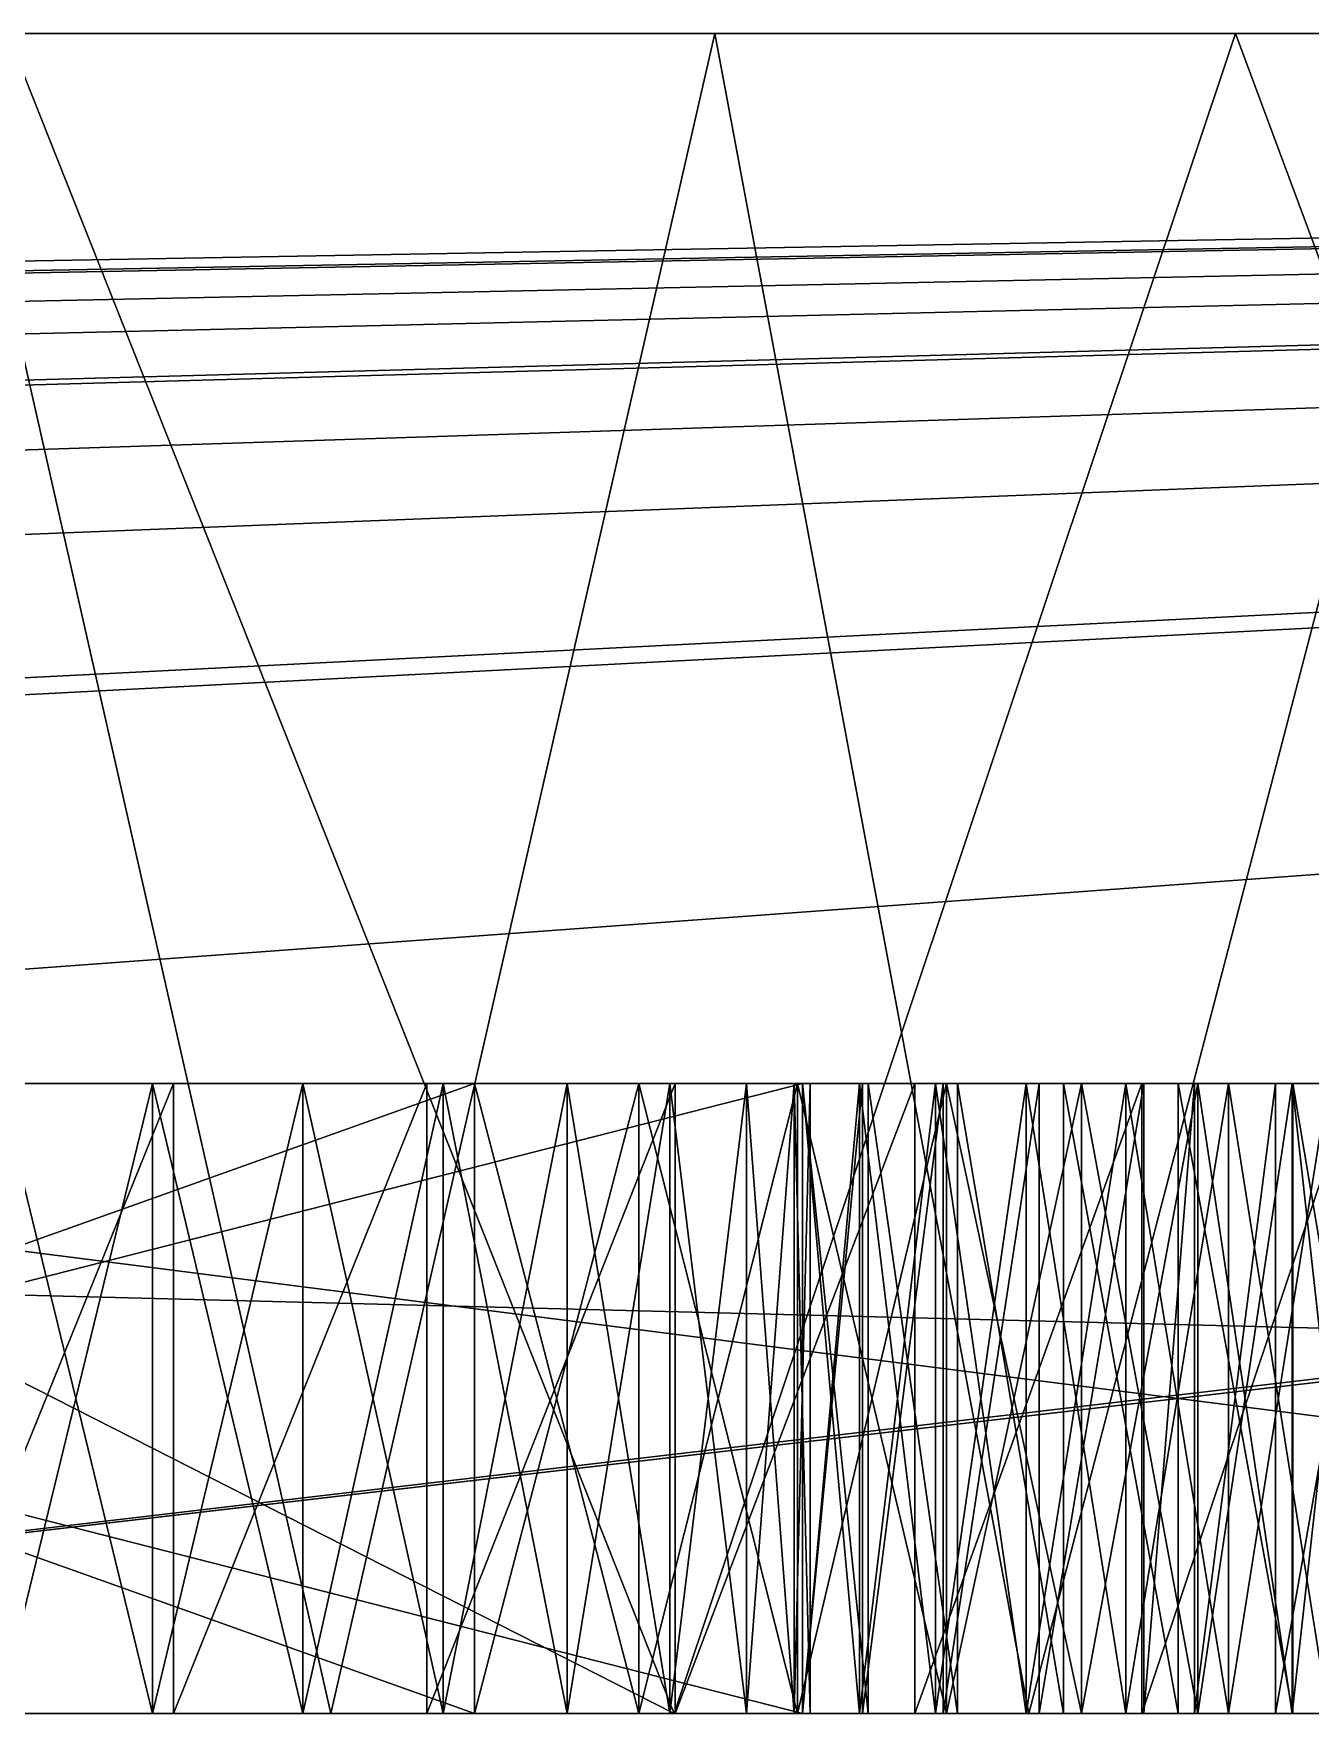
# Model space of a CAD drawing. Header units: millimetres. Extents: x -79 to 79, y 0 to 4.
# Drawn here: x 39.7 to 42.742, y 0 to 4 of the extents above; entities that cross this region are included whole.
import ezdxf

# ---------------------------------------------------------------- set-up
doc = ezdxf.new("R2010")
doc.units = ezdxf.units.MM
doc.header["$LTSCALE"] = 57.942387
for name, color, linetype in [('1', 7, 'CONTINUOUS'), ('104', 7, 'CONTINUOUS'), ('105', 7, 'CONTINUOUS'), ('108', 7, 'CONTINUOUS'), ('133', 7, 'CONTINUOUS'), ('134', 7, 'CONTINUOUS'), ('14', 7, 'CONTINUOUS'), ('141', 7, 'CONTINUOUS'), ('146', 7, 'CONTINUOUS'), ('151', 7, 'CONTINUOUS'), ('2', 7, 'CONTINUOUS'), ('200', 7, 'CONTINUOUS'), ('201', 7, 'CONTINUOUS'), ('215', 7, 'CONTINUOUS'), ('216', 7, 'CONTINUOUS'), ('217', 7, 'CONTINUOUS'), ('218', 7, 'CONTINUOUS'), ('5', 7, 'CONTINUOUS'), ('93', 7, 'CONTINUOUS'), ('94', 7, 'CONTINUOUS'), ('95', 7, 'CONTINUOUS'), ('96', 7, 'CONTINUOUS'), ('97', 7, 'CONTINUOUS'), ('98', 7, 'CONTINUOUS')]:
    doc.layers.add(name, color=color, linetype=linetype)

msp = doc.modelspace()

# ---------------------------------------------------------------- linework, layer by layer
at = {"layer": '1', "color": 7, "linetype": 'CONTINUOUS'}
for points in [[(35.9773, 0, 38.5), (48.8756, 0, 38.5), (-79, 0, 42.5), (35.9773, 0, 38.5)], [(48.8756, 0, 38.5), (62.7452, 0, 38.1743), (-79, 0, 42.5), (48.8756, 0, 38.5)], [(63.005, 0, 38.5), (64.2742, 0, 38.5), (-79, 0, 42.5), (63.005, 0, 38.5)], [(-79, 0, 42.5), (64.2742, 0, 38.5), (79, 0, 42.5), (-79, 0, 42.5)], [(62.8585, 0, 38.3515), (63.005, 0, 38.5), (-79, 0, 42.5), (62.8585, 0, 38.3515)], [(62.7452, 0, 38.1743), (62.8585, 0, 38.3515), (-79, 0, 42.5), (62.7452, 0, 38.1743)], [(41.532, 0, 25.4653), (35.65, 0, 37.2292), (41.532, 0, 16.9611), (41.532, 0, 25.4653)], [(35.65, 0, 37.2292), (36.75, 0, 20), (41.532, 0, 16.9611), (35.65, 0, 37.2292)], [(36.75, 0, -20), (41.532, 0, -25.4653), (35.65, 0, -5.1972), (36.75, 0, -20)], [(41.532, 0, -25.4653), (35.8752, 0, -21.5153), (35.65, 0, -37.2292), (41.532, 0, -25.4653)], [(41.532, 0, 16.9611), (35.8752, 0, 18.4847), (35.65, 0, 5.1972), (41.532, 0, 16.9611)], [(35.65, 0, -5.1972), (41.532, 0, -25.4653), (41.532, 0, -16.9611), (35.65, 0, -5.1972)], [(36.1709, 0, -21.3004), (35.8752, 0, -21.5153), (41.532, 0, -25.4653), (36.1709, 0, -21.3004)], [(36.1709, 0, 18.6996), (35.8752, 0, 18.4847), (41.532, 0, 16.9611), (36.1709, 0, 18.6996)], [(36.4156, 0, -21.0287), (36.1709, 0, -21.3004), (41.532, 0, -25.4653), (36.4156, 0, -21.0287)], [(36.4156, 0, 18.9713), (36.1709, 0, 18.6996), (41.532, 0, 16.9611), (36.4156, 0, 18.9713)], [(36.5985, 0, -20.7121), (36.4156, 0, -21.0287), (41.532, 0, -25.4653), (36.5985, 0, -20.7121)], [(36.5985, 0, 19.2879), (36.4156, 0, 18.9713), (41.532, 0, 16.9611), (36.5985, 0, 19.2879)], [(44.5641, 0, -46.7673), (44.7134, 0, -46.1764), (36.5444, 0, -38.6764), (44.5641, 0, -46.7673)], [(44.7134, 0, -46.1764), (48.3084, 0, -46.1764), (36.5444, 0, -38.6764), (44.7134, 0, -46.1764)], [(44.3456, 0, -47.3325), (44.5641, 0, -46.7673), (36.5444, 0, -38.6764), (44.3456, 0, -47.3325)], [(41.2156, 0, -44.2213), (44.3456, 0, -47.3325), (36.5444, 0, -38.6764), (41.2156, 0, -44.2213)], [(36.5444, 0, -38.6764), (48.3084, 0, -46.1764), (48.3084, 0, -38.6764), (36.5444, 0, -38.6764)], [(40.9709, 0, -43.9496), (41.2156, 0, -44.2213), (36.5444, 0, -38.6764), (40.9709, 0, -43.9496)], [(40.6752, 0, -43.7347), (40.9709, 0, -43.9496), (36.5444, 0, -38.6764), (40.6752, 0, -43.7347)], [(40.3411, 0, -43.5858), (40.6752, 0, -43.7347), (36.5444, 0, -38.6764), (40.3411, 0, -43.5858)], [(39.9831, 0, -43.5096), (40.3411, 0, -43.5858), (36.5444, 0, -38.6764), (39.9831, 0, -43.5096)], [(39.6169, 0, -43.5096), (39.9831, 0, -43.5096), (36.5444, 0, -38.6764), (39.6169, 0, -43.5096)], [(36.5444, 0, -3.75), (40.75, 0, -3.75), (36.5444, 0, 3.75), (36.5444, 0, -3.75)], [(40.75, 0, -3.75), (40.75, 0, 3.75), (36.5444, 0, 3.75), (40.75, 0, -3.75)], [(36.7116, 0, -20.3644), (36.5985, 0, -20.7121), (41.532, 0, -25.4653), (36.7116, 0, -20.3644)], [(36.7116, 0, 19.6356), (36.5985, 0, 19.2879), (41.532, 0, 16.9611), (36.7116, 0, 19.6356)], [(36.75, 0, -20), (36.7116, 0, -20.3644), (41.532, 0, -25.4653), (36.75, 0, -20)], [(36.75, 0, 20), (36.7116, 0, 19.6356), (41.532, 0, 16.9611), (36.75, 0, 20)], [(41.2258, 0, -52.7623), (38.2741, 0, -52.8719), (40.408, 0, -56.7965), (41.2258, 0, -52.7623)], [(40.408, 0, -56.7965), (38.2741, 0, -52.8719), (38.6646, 0, -56.8602), (40.408, 0, -56.7965)], [(39.4248, 0, -50.2359), (40.0328, 0, -50.2445), (39.6169, 0, -46.9904), (39.4248, 0, -50.2359)], [(39.6169, 0, -46.9904), (40.0328, 0, -50.2445), (39.9831, 0, -46.9904), (39.6169, 0, -46.9904)], [(39.9831, 0, -46.9904), (40.0328, 0, -50.2445), (40.3411, 0, -46.9142), (39.9831, 0, -46.9904)], [(40.0328, 0, -50.2445), (40.6363, 0, -50.1795), (40.3411, 0, -46.9142), (40.0328, 0, -50.2445)], [(40.3411, 0, -46.9142), (40.6363, 0, -50.1795), (40.6752, 0, -46.7653), (40.3411, 0, -46.9142)], [(42.0706, 0, -56.732), (41.2258, 0, -52.7623), (40.408, 0, -56.7965), (42.0706, 0, -56.732)], [(40.6363, 0, -50.1795), (41.2285, 0, -50.0416), (40.6752, 0, -46.7653), (40.6363, 0, -50.1795)], [(40.6752, 0, -46.7653), (41.2285, 0, -50.0416), (40.9709, 0, -46.5504), (40.6752, 0, -46.7653)], [(40.75, 0, -3.75), (41.1416, 0, -3.7844), (40.75, 0, 3.75), (40.75, 0, -3.75)], [(40.75, 0, 3.75), (41.1416, 0, -3.7844), (41.1416, 0, 3.7844), (40.75, 0, 3.75)], [(40.9709, 0, -46.5504), (41.2285, 0, -50.0416), (41.2156, 0, -46.2787), (40.9709, 0, -46.5504)], [(41.1416, 0, -3.7844), (41.5196, 0, -3.8859), (41.1416, 0, 3.7844), (41.1416, 0, -3.7844)], [(41.1416, 0, 3.7844), (41.5196, 0, -3.8859), (41.5196, 0, 3.8859), (41.1416, 0, 3.7844)], [(44.0591, 0, -47.8691), (44.3456, 0, -47.3325), (41.2156, 0, -44.2213), (44.0591, 0, -47.8691)], [(43.7095, 0, -48.3668), (44.0591, 0, -47.8691), (41.2156, 0, -44.2213), (43.7095, 0, -48.3668)], [(41.3985, 0, -44.5379), (43.7095, 0, -48.3668), (41.2156, 0, -44.2213), (41.3985, 0, -44.5379)], [(41.2156, 0, -46.2787), (41.2285, 0, -50.0416), (41.3985, 0, -45.9621), (41.2156, 0, -46.2787)], [(44.0516, 0, -52.6469), (41.2258, 0, -52.7623), (43.6635, 0, -56.667), (44.0516, 0, -52.6469)], [(43.6635, 0, -56.667), (41.2258, 0, -52.7623), (42.0706, 0, -56.732), (43.6635, 0, -56.667)], [(41.2285, 0, -50.0416), (41.7995, 0, -49.8327), (41.3985, 0, -45.9621), (41.2285, 0, -50.0416)], [(43.303, 0, -48.8176), (43.7095, 0, -48.3668), (41.3985, 0, -44.5379), (43.303, 0, -48.8176)], [(41.5116, 0, -44.8856), (43.303, 0, -48.8176), (41.3985, 0, -44.5379), (41.5116, 0, -44.8856)], [(41.3985, 0, -45.9621), (41.7995, 0, -49.8327), (41.5116, 0, -45.6144), (41.3985, 0, -45.9621)], [(42.8441, 0, -49.2165), (43.303, 0, -48.8176), (41.5116, 0, -44.8856), (42.8441, 0, -49.2165)], [(42.34, 0, -49.5567), (42.8441, 0, -49.2165), (41.5116, 0, -44.8856), (42.34, 0, -49.5567)], [(41.55, 0, -45.25), (42.34, 0, -49.5567), (41.5116, 0, -44.8856), (41.55, 0, -45.25)], [(41.7995, 0, -49.8327), (41.55, 0, -45.25), (41.5116, 0, -45.6144), (41.7995, 0, -49.8327)], [(41.5196, 0, -3.8859), (41.8747, 0, -4.0514), (41.5196, 0, 3.8859), (41.5196, 0, -3.8859)], [(41.5196, 0, 3.8859), (41.8747, 0, -4.0514), (41.8747, 0, 4.0514), (41.5196, 0, 3.8859)], [(41.6882, 0, 25.2379), (41.532, 0, 25.4653), (41.6677, 0, 17.1654), (41.6882, 0, 25.2379)], [(41.6677, 0, 17.1654), (41.532, 0, 25.4653), (41.532, 0, 16.9611), (41.6677, 0, 17.1654)], [(41.532, 0, -25.4653), (41.6748, 0, -25.2529), (41.532, 0, -16.9611), (41.532, 0, -25.4653)], [(41.532, 0, -16.9611), (41.6748, 0, -25.2529), (41.6677, 0, -17.1654), (41.532, 0, -16.9611)], [(41.7995, 0, -49.8327), (42.34, 0, -49.5567), (41.55, 0, -45.25), (41.7995, 0, -49.8327)], [(41.8488, 0, 17.3302), (41.6882, 0, 25.2379), (41.6677, 0, 17.1654), (41.8488, 0, 17.3302)], [(41.6677, 0, -17.1654), (41.6748, 0, -25.2529), (41.8488, 0, -17.3302), (41.6677, 0, -17.1654)], [(41.6748, 0, -25.2529), (41.8666, 0, -25.0838), (41.8488, 0, -17.3302), (41.6748, 0, -25.2529)], [(41.9007, 0, 25.0618), (41.6882, 0, 25.2379), (41.8488, 0, 17.3302), (41.9007, 0, 25.0618)], [(42.0644, 0, 17.4461), (41.9007, 0, 25.0618), (41.8488, 0, 17.3302), (42.0644, 0, 17.4461)], [(41.8488, 0, -17.3302), (41.8666, 0, -25.0838), (42.0644, 0, -17.4461), (41.8488, 0, -17.3302)], [(41.8666, 0, -25.0838), (42.0951, 0, -24.969), (42.0644, 0, -17.4461), (41.8666, 0, -25.0838)], [(41.8747, 0, -4.0514), (42.196, 0, -4.2762), (41.8747, 0, 4.0514), (41.8747, 0, -4.0514)], [(41.8747, 0, 4.0514), (42.196, 0, -4.2762), (42.196, 0, 4.2762), (41.8747, 0, 4.0514)], [(42.1531, 0, 24.9505), (41.9007, 0, 25.0618), (42.0644, 0, 17.4461), (42.1531, 0, 24.9505)], [(42.3016, 0, 17.5061), (42.1531, 0, 24.9505), (42.0644, 0, 17.4461), (42.3016, 0, 17.5061)], [(42.0644, 0, -17.4461), (42.0951, 0, -24.969), (42.3016, 0, -17.5061), (42.0644, 0, -17.4461)], [(42.0951, 0, -24.969), (42.3451, 0, -24.9158), (42.3016, 0, -17.5061), (42.0951, 0, -24.969)], [(42.4264, 0, 24.9125), (42.1531, 0, 24.9505), (42.3016, 0, 17.5061), (42.4264, 0, 24.9125)], [(42.196, 0, -4.2762), (42.4738, 0, -4.554), (42.196, 0, 4.2762), (42.196, 0, -4.2762)], [(42.196, 0, 4.2762), (42.4738, 0, -4.554), (42.4738, 0, 4.554), (42.196, 0, 4.2762)], [(42.5463, 0, 17.5067), (42.4264, 0, 24.9125), (42.3016, 0, 17.5061), (42.5463, 0, 17.5067)], [(42.3451, 0, -24.9158), (42.4654, 0, -25.5629), (42.3016, 0, -17.5061), (42.3451, 0, -24.9158)], [(42.3016, 0, -17.5061), (42.4654, 0, -25.5629), (42.5463, 0, -17.5067), (42.3016, 0, -17.5061)], [(42.6997, 0, 24.9505), (42.4264, 0, 24.9125), (42.5463, 0, 17.5067), (42.6997, 0, 24.9505)], [(42.4654, 0, -25.5629), (42.6582, 0, -26.1883), (42.5463, 0, -17.5067), (42.4654, 0, -25.5629)], [(42.4738, 0, -4.554), (42.6986, 0, -4.8753), (42.4738, 0, 4.554), (42.4738, 0, -4.554)], [(42.4738, 0, 4.554), (42.6986, 0, -4.8753), (42.6986, 0, 4.8753), (42.4738, 0, 4.554)], [(42.7838, 0, 17.4479), (42.6997, 0, 24.9505), (42.5463, 0, 17.5067), (42.7838, 0, 17.4479)], [(42.5463, 0, -17.5067), (42.6582, 0, -26.1883), (42.7838, 0, -17.4479), (42.5463, 0, -17.5067)], [(42.6582, 0, -26.1883), (42.9232, 0, -26.7914), (42.7838, 0, -17.4479), (42.6582, 0, -26.1883)], [(42.6986, 0, -4.8753), (42.8641, 0, -5.2304), (42.6986, 0, 4.8753), (42.6986, 0, -4.8753)], [(42.6986, 0, 4.8753), (42.8641, 0, -5.2304), (42.8641, 0, 5.2304), (42.6986, 0, 4.8753)], [(42.9521, 0, 25.0618), (42.6997, 0, 24.9505), (42.7838, 0, 17.4479), (42.9521, 0, 25.0618)]]:
    msp.add_3dface(points, dxfattribs=at)
at = {"layer": '104', "color": 7, "linetype": 'CONTINUOUS'}
for points in [[(41.532, 0, -25.4653), (35.65, 0, -37.2292), (41.532, 1.5, -25.4653), (41.532, 0, -25.4653)], [(41.532, 1.5, -25.4653), (35.65, 0, -37.2292), (35.65, 1.5, -37.2292), (41.532, 1.5, -25.4653)]]:
    msp.add_3dface(points, dxfattribs=at)
at = {"layer": '105', "color": 7, "linetype": 'CONTINUOUS'}
for points in [[(41.6748, 0, -25.2529), (41.532, 0, -25.4653), (41.6748, 1.5, -25.2529), (41.6748, 0, -25.2529)], [(41.532, 0, -25.4653), (41.532, 1.5, -25.4653), (41.6748, 1.5, -25.2529), (41.532, 0, -25.4653)], [(41.8666, 0, -25.0838), (41.6748, 0, -25.2529), (41.8666, 1.5, -25.0838), (41.8666, 0, -25.0838)], [(41.6748, 0, -25.2529), (41.6748, 1.5, -25.2529), (41.8666, 1.5, -25.0838), (41.6748, 0, -25.2529)], [(42.0951, 0, -24.969), (41.8666, 0, -25.0838), (42.0951, 1.5, -24.969), (42.0951, 0, -24.969)], [(41.8666, 0, -25.0838), (41.8666, 1.5, -25.0838), (42.0951, 1.5, -24.969), (41.8666, 0, -25.0838)], [(42.3451, 0, -24.9158), (42.0951, 0, -24.969), (42.3451, 1.5, -24.9158), (42.3451, 0, -24.9158)], [(42.0951, 0, -24.969), (42.0951, 1.5, -24.969), (42.3451, 1.5, -24.9158), (42.0951, 0, -24.969)]]:
    msp.add_3dface(points, dxfattribs=at)
at = {"layer": '108', "color": 7, "linetype": 'CONTINUOUS'}
for points in [[(36.5444, 0, -38.6764), (48.3084, 0, -38.6764), (36.5444, 1.5, -38.6764), (36.5444, 0, -38.6764)], [(48.3084, 0, -38.6764), (48.3084, 1.5, -38.6764), (36.5444, 1.5, -38.6764), (48.3084, 0, -38.6764)]]:
    msp.add_3dface(points, dxfattribs=at)
at = {"layer": '133', "color": 7, "linetype": 'CONTINUOUS'}
for points in [[(41.532, 0, 25.4653), (41.6882, 0, 25.2379), (41.532, 1.5, 25.4653), (41.532, 0, 25.4653)], [(41.6882, 0, 25.2379), (41.6882, 1.5, 25.2379), (41.532, 1.5, 25.4653), (41.6882, 0, 25.2379)], [(41.6882, 0, 25.2379), (41.9007, 0, 25.0618), (41.6882, 1.5, 25.2379), (41.6882, 0, 25.2379)], [(41.9007, 0, 25.0618), (41.9007, 1.5, 25.0618), (41.6882, 1.5, 25.2379), (41.9007, 0, 25.0618)], [(41.9007, 0, 25.0618), (42.1531, 0, 24.9505), (41.9007, 1.5, 25.0618), (41.9007, 0, 25.0618)], [(42.1531, 0, 24.9505), (42.1531, 1.5, 24.9505), (41.9007, 1.5, 25.0618), (42.1531, 0, 24.9505)], [(42.1531, 0, 24.9505), (42.4264, 0, 24.9125), (42.1531, 1.5, 24.9505), (42.1531, 0, 24.9505)], [(42.4264, 0, 24.9125), (42.4264, 1.5, 24.9125), (42.1531, 1.5, 24.9505), (42.4264, 0, 24.9125)], [(42.4264, 0, 24.9125), (42.6997, 0, 24.9505), (42.4264, 1.5, 24.9125), (42.4264, 0, 24.9125)], [(42.6997, 0, 24.9505), (42.6997, 1.5, 24.9505), (42.4264, 1.5, 24.9125), (42.6997, 0, 24.9505)], [(42.6997, 0, 24.9505), (42.9521, 0, 25.0618), (42.6997, 1.5, 24.9505), (42.6997, 0, 24.9505)], [(42.9521, 0, 25.0618), (42.9521, 1.5, 25.0618), (42.6997, 1.5, 24.9505), (42.9521, 0, 25.0618)]]:
    msp.add_3dface(points, dxfattribs=at)
at = {"layer": '134', "color": 7, "linetype": 'CONTINUOUS'}
for points in [[(35.65, 0, 37.2292), (41.532, 0, 25.4653), (35.65, 1.5, 37.2292), (35.65, 0, 37.2292)], [(41.532, 0, 25.4653), (41.532, 1.5, 25.4653), (35.65, 1.5, 37.2292), (41.532, 0, 25.4653)]]:
    msp.add_3dface(points, dxfattribs=at)
at = {"layer": '14', "color": 7, "linetype": 'CONTINUOUS'}
for points in [[(40.408, 0, -56.7965), (38.6646, 0, -56.8602), (39.5, 4, -56.8301), (40.408, 0, -56.7965)], [(41.3226, 4, -56.7614), (40.408, 0, -56.7965), (39.5, 4, -56.8301), (41.3226, 4, -56.7614)], [(42.0706, 0, -56.732), (40.408, 0, -56.7965), (41.3226, 4, -56.7614), (42.0706, 0, -56.732)], [(43.1154, 4, -56.6897), (42.0706, 0, -56.732), (41.3226, 4, -56.7614), (43.1154, 4, -56.6897)], [(43.6635, 0, -56.667), (42.0706, 0, -56.732), (43.1154, 4, -56.6897), (43.6635, 0, -56.667)]]:
    msp.add_3dface(points, dxfattribs=at)
at = {"layer": '141', "color": 7, "linetype": 'CONTINUOUS'}
for points in [[(-79, 4, 42.5), (79, 4, 42.5), (-70, 4, 38.5), (-79, 4, 42.5)], [(-70, 4, 38.5), (79, 4, 42.5), (70, 4, 38.5), (-70, 4, 38.5)], [(41.3226, 4, -56.7614), (39.5, 4, -56.8301), (39.6373, 4, -52.8226), (41.3226, 4, -56.7614)], [(42.5629, 4, -52.7092), (41.3226, 4, -56.7614), (39.6373, 4, -52.8226), (42.5629, 4, -52.7092)], [(43.1154, 4, -56.6897), (41.3226, 4, -56.7614), (42.5629, 4, -52.7092), (43.1154, 4, -56.6897)], [(45.3573, 4, -52.5897), (43.1154, 4, -56.6897), (42.5629, 4, -52.7092), (45.3573, 4, -52.5897)]]:
    msp.add_3dface(points, dxfattribs=at)
at = {"layer": '146', "color": 7, "linetype": 'CONTINUOUS'}
for points in [[(-64.2742, 1.5, 38.5), (-70, 1.5, 38.5), (70, 4, 38.5), (-64.2742, 1.5, 38.5)], [(-70, 1.5, 38.5), (-70, 4, 38.5), (70, 4, 38.5), (-70, 1.5, 38.5)], [(-63.005, 1.5, 38.5), (-64.2742, 1.5, 38.5), (70, 4, 38.5), (-63.005, 1.5, 38.5)], [(-48.8756, 1.5, 38.5), (-63.005, 1.5, 38.5), (70, 4, 38.5), (-48.8756, 1.5, 38.5)], [(-35.9773, 1.5, 38.5), (-48.8756, 1.5, 38.5), (70, 4, 38.5), (-35.9773, 1.5, 38.5)], [(-21.8478, 1.5, 38.5), (-35.9773, 1.5, 38.5), (70, 4, 38.5), (-21.8478, 1.5, 38.5)], [(-20.5786, 1.5, 38.5), (-21.8478, 1.5, 38.5), (70, 4, 38.5), (-20.5786, 1.5, 38.5)], [(-6.4491, 1.5, 38.5), (-20.5786, 1.5, 38.5), (70, 4, 38.5), (-6.4491, 1.5, 38.5)], [(6.4491, 1.5, 38.5), (-6.4491, 1.5, 38.5), (70, 4, 38.5), (6.4491, 1.5, 38.5)], [(20.5786, 1.5, 38.5), (6.4491, 1.5, 38.5), (70, 4, 38.5), (20.5786, 1.5, 38.5)], [(21.8478, 1.5, 38.5), (20.5786, 1.5, 38.5), (70, 4, 38.5), (21.8478, 1.5, 38.5)], [(35.9773, 1.5, 38.5), (21.8478, 1.5, 38.5), (70, 4, 38.5), (35.9773, 1.5, 38.5)], [(48.8756, 1.5, 38.5), (35.9773, 0, 38.5), (70, 4, 38.5), (48.8756, 1.5, 38.5)], [(35.9773, 0, 38.5), (35.9773, 1.5, 38.5), (70, 4, 38.5), (35.9773, 0, 38.5)], [(48.8756, 0, 38.5), (35.9773, 0, 38.5), (48.8756, 1.5, 38.5), (48.8756, 0, 38.5)]]:
    msp.add_3dface(points, dxfattribs=at)
at = {"layer": '151', "color": 7, "linetype": 'CONTINUOUS'}
for points in [[(38.2741, 1.5, -52.8719), (41.2258, 0, -52.7623), (39.6373, 4, -52.8226), (38.2741, 1.5, -52.8719)], [(41.2258, 0, -52.7623), (42.5629, 4, -52.7092), (39.6373, 4, -52.8226), (41.2258, 0, -52.7623)], [(41.2258, 0, -52.7623), (44.0516, 0, -52.6469), (42.5629, 4, -52.7092), (41.2258, 0, -52.7623)], [(44.0516, 0, -52.6469), (45.3573, 4, -52.5897), (42.5629, 4, -52.7092), (44.0516, 0, -52.6469)], [(38.2741, 0, -52.8719), (41.2258, 0, -52.7623), (38.2741, 1.5, -52.8719), (38.2741, 0, -52.8719)]]:
    msp.add_3dface(points, dxfattribs=at)
at = {"layer": '2', "color": 7, "linetype": 'CONTINUOUS'}
for points in [[(35.65, 1.5, -37.2292), (36.75, 1.5, -20), (41.532, 1.5, -16.9611), (35.65, 1.5, -37.2292)], [(41.532, 1.5, -16.9611), (35.8752, 1.5, -18.4847), (35.65, 1.5, -5.1972), (41.532, 1.5, -16.9611)], [(35.65, 1.5, 5.1972), (36.75, 1.5, 20), (41.532, 1.5, 25.4653), (35.65, 1.5, 5.1972)], [(41.532, 1.5, 25.4653), (35.8752, 1.5, 21.5153), (35.65, 1.5, 37.2292), (41.532, 1.5, 25.4653)], [(41.532, 1.5, -25.4653), (35.65, 1.5, -37.2292), (41.532, 1.5, -16.9611), (41.532, 1.5, -25.4653)], [(41.532, 1.5, 16.9611), (35.65, 1.5, 5.1972), (41.532, 1.5, 25.4653), (41.532, 1.5, 16.9611)], [(36.1709, 1.5, -18.6996), (35.8752, 1.5, -18.4847), (41.532, 1.5, -16.9611), (36.1709, 1.5, -18.6996)], [(36.1709, 1.5, 21.3004), (35.8752, 1.5, 21.5153), (41.532, 1.5, 25.4653), (36.1709, 1.5, 21.3004)], [(36.4156, 1.5, -18.9713), (36.1709, 1.5, -18.6996), (41.532, 1.5, -16.9611), (36.4156, 1.5, -18.9713)], [(36.4156, 1.5, 21.0287), (36.1709, 1.5, 21.3004), (41.532, 1.5, 25.4653), (36.4156, 1.5, 21.0287)], [(36.5985, 1.5, -19.2879), (36.4156, 1.5, -18.9713), (41.532, 1.5, -16.9611), (36.5985, 1.5, -19.2879)], [(36.5985, 1.5, 20.7121), (36.4156, 1.5, 21.0287), (41.532, 1.5, 25.4653), (36.5985, 1.5, 20.7121)], [(48.3084, 1.5, -38.6764), (38.9248, 1.5, -43.7347), (36.5444, 1.5, -38.6764), (48.3084, 1.5, -38.6764)], [(40.75, 1.5, -3.75), (36.5444, 1.5, -3.75), (40.75, 1.5, 3.75), (40.75, 1.5, -3.75)], [(40.75, 1.5, 3.75), (36.5444, 1.5, -3.75), (36.5444, 1.5, 3.75), (40.75, 1.5, 3.75)], [(36.7116, 1.5, -19.6356), (36.5985, 1.5, -19.2879), (41.532, 1.5, -16.9611), (36.7116, 1.5, -19.6356)], [(36.7116, 1.5, 20.3644), (36.5985, 1.5, 20.7121), (41.532, 1.5, 25.4653), (36.7116, 1.5, 20.3644)], [(36.75, 1.5, -20), (36.7116, 1.5, -19.6356), (41.532, 1.5, -16.9611), (36.75, 1.5, -20)], [(36.75, 1.5, 20), (36.7116, 1.5, 20.3644), (41.532, 1.5, 25.4653), (36.75, 1.5, 20)], [(39.2589, 1.5, -43.5858), (38.9248, 1.5, -43.7347), (48.3084, 1.5, -38.6764), (39.2589, 1.5, -43.5858)], [(39.6169, 1.5, -43.5096), (39.2589, 1.5, -43.5858), (48.3084, 1.5, -38.6764), (39.6169, 1.5, -43.5096)], [(39.6169, 1.5, -46.9904), (39.9831, 1.5, -46.9904), (39.4248, 1.5, -50.2359), (39.6169, 1.5, -46.9904)], [(39.4248, 1.5, -50.2359), (39.9831, 1.5, -46.9904), (40.0328, 1.5, -50.2445), (39.4248, 1.5, -50.2359)], [(39.9831, 1.5, -43.5096), (39.6169, 1.5, -43.5096), (48.3084, 1.5, -38.6764), (39.9831, 1.5, -43.5096)], [(39.9831, 1.5, -46.9904), (40.3411, 1.5, -46.9142), (40.0328, 1.5, -50.2445), (39.9831, 1.5, -46.9904)], [(40.3411, 1.5, -43.5858), (39.9831, 1.5, -43.5096), (48.3084, 1.5, -38.6764), (40.3411, 1.5, -43.5858)], [(40.0328, 1.5, -50.2445), (40.3411, 1.5, -46.9142), (40.6363, 1.5, -50.1795), (40.0328, 1.5, -50.2445)], [(40.3411, 1.5, -46.9142), (40.6752, 1.5, -46.7653), (40.6363, 1.5, -50.1795), (40.3411, 1.5, -46.9142)], [(40.6752, 1.5, -43.7347), (40.3411, 1.5, -43.5858), (48.3084, 1.5, -38.6764), (40.6752, 1.5, -43.7347)], [(40.9709, 1.5, -46.5504), (41.2156, 1.5, -46.2787), (40.6363, 1.5, -50.1795), (40.9709, 1.5, -46.5504)], [(40.6363, 1.5, -50.1795), (41.2156, 1.5, -46.2787), (41.2285, 1.5, -50.0416), (40.6363, 1.5, -50.1795)], [(40.6752, 1.5, -46.7653), (40.9709, 1.5, -46.5504), (40.6363, 1.5, -50.1795), (40.6752, 1.5, -46.7653)], [(40.9709, 1.5, -43.9496), (40.6752, 1.5, -43.7347), (48.3084, 1.5, -38.6764), (40.9709, 1.5, -43.9496)], [(41.1416, 1.5, -3.7844), (40.75, 1.5, -3.75), (41.1416, 1.5, 3.7844), (41.1416, 1.5, -3.7844)], [(41.1416, 1.5, 3.7844), (40.75, 1.5, -3.75), (40.75, 1.5, 3.75), (41.1416, 1.5, 3.7844)], [(41.2156, 1.5, -44.2213), (40.9709, 1.5, -43.9496), (48.3084, 1.5, -38.6764), (41.2156, 1.5, -44.2213)], [(41.5196, 1.5, -3.8859), (41.1416, 1.5, -3.7844), (41.5196, 1.5, 3.8859), (41.5196, 1.5, -3.8859)], [(41.5196, 1.5, 3.8859), (41.1416, 1.5, -3.7844), (41.1416, 1.5, 3.7844), (41.5196, 1.5, 3.8859)], [(41.2156, 1.5, -46.2787), (41.3985, 1.5, -45.9621), (41.2285, 1.5, -50.0416), (41.2156, 1.5, -46.2787)], [(41.3985, 1.5, -44.5379), (41.2156, 1.5, -44.2213), (48.3084, 1.5, -38.6764), (41.3985, 1.5, -44.5379)], [(41.5116, 1.5, -45.6144), (41.55, 1.5, -45.25), (41.2285, 1.5, -50.0416), (41.5116, 1.5, -45.6144)], [(41.2285, 1.5, -50.0416), (41.55, 1.5, -45.25), (41.7995, 1.5, -49.8327), (41.2285, 1.5, -50.0416)], [(41.3985, 1.5, -45.9621), (41.5116, 1.5, -45.6144), (41.2285, 1.5, -50.0416), (41.3985, 1.5, -45.9621)], [(41.5116, 1.5, -44.8856), (41.3985, 1.5, -44.5379), (48.3084, 1.5, -38.6764), (41.5116, 1.5, -44.8856)], [(41.55, 1.5, -45.25), (41.5116, 1.5, -44.8856), (48.3084, 1.5, -38.6764), (41.55, 1.5, -45.25)], [(41.8747, 1.5, -4.0514), (41.5196, 1.5, -3.8859), (41.8747, 1.5, 4.0514), (41.8747, 1.5, -4.0514)], [(41.8747, 1.5, 4.0514), (41.5196, 1.5, -3.8859), (41.5196, 1.5, 3.8859), (41.8747, 1.5, 4.0514)], [(41.6748, 1.5, -25.2529), (41.532, 1.5, -25.4653), (41.6677, 1.5, -17.1654), (41.6748, 1.5, -25.2529)], [(41.6677, 1.5, -17.1654), (41.532, 1.5, -25.4653), (41.532, 1.5, -16.9611), (41.6677, 1.5, -17.1654)], [(41.6677, 1.5, 17.1654), (41.532, 1.5, 16.9611), (41.6882, 1.5, 25.2379), (41.6677, 1.5, 17.1654)], [(41.6882, 1.5, 25.2379), (41.532, 1.5, 16.9611), (41.532, 1.5, 25.4653), (41.6882, 1.5, 25.2379)], [(41.55, 1.5, -45.25), (48.3084, 1.5, -38.6764), (41.7995, 1.5, -49.8327), (41.55, 1.5, -45.25)], [(41.8488, 1.5, -17.3302), (41.6748, 1.5, -25.2529), (41.6677, 1.5, -17.1654), (41.8488, 1.5, -17.3302)], [(41.8488, 1.5, 17.3302), (41.6677, 1.5, 17.1654), (41.6882, 1.5, 25.2379), (41.8488, 1.5, 17.3302)], [(41.8666, 1.5, -25.0838), (41.6748, 1.5, -25.2529), (41.8488, 1.5, -17.3302), (41.8666, 1.5, -25.0838)], [(41.9007, 1.5, 25.0618), (41.8488, 1.5, 17.3302), (41.6882, 1.5, 25.2379), (41.9007, 1.5, 25.0618)], [(41.7995, 1.5, -49.8327), (48.3084, 1.5, -38.6764), (42.34, 1.5, -49.5567), (41.7995, 1.5, -49.8327)], [(42.0644, 1.5, -17.4461), (41.8666, 1.5, -25.0838), (41.8488, 1.5, -17.3302), (42.0644, 1.5, -17.4461)], [(42.0644, 1.5, 17.4461), (41.8488, 1.5, 17.3302), (41.9007, 1.5, 25.0618), (42.0644, 1.5, 17.4461)], [(42.0951, 1.5, -24.969), (41.8666, 1.5, -25.0838), (42.0644, 1.5, -17.4461), (42.0951, 1.5, -24.969)], [(42.196, 1.5, -4.2762), (41.8747, 1.5, -4.0514), (42.196, 1.5, 4.2762), (42.196, 1.5, -4.2762)], [(42.196, 1.5, 4.2762), (41.8747, 1.5, -4.0514), (41.8747, 1.5, 4.0514), (42.196, 1.5, 4.2762)], [(42.1531, 1.5, 24.9505), (42.0644, 1.5, 17.4461), (41.9007, 1.5, 25.0618), (42.1531, 1.5, 24.9505)], [(42.3016, 1.5, -17.5061), (42.0951, 1.5, -24.969), (42.0644, 1.5, -17.4461), (42.3016, 1.5, -17.5061)], [(42.3016, 1.5, 17.5061), (42.0644, 1.5, 17.4461), (42.1531, 1.5, 24.9505), (42.3016, 1.5, 17.5061)], [(42.3451, 1.5, -24.9158), (42.0951, 1.5, -24.969), (42.3016, 1.5, -17.5061), (42.3451, 1.5, -24.9158)], [(42.4264, 1.5, 24.9125), (42.3016, 1.5, 17.5061), (42.1531, 1.5, 24.9505), (42.4264, 1.5, 24.9125)], [(42.4738, 1.5, -4.554), (42.196, 1.5, -4.2762), (42.4738, 1.5, 4.554), (42.4738, 1.5, -4.554)], [(42.4738, 1.5, 4.554), (42.196, 1.5, -4.2762), (42.196, 1.5, 4.2762), (42.4738, 1.5, 4.554)], [(42.5463, 1.5, -17.5067), (42.3451, 1.5, -24.9158), (42.3016, 1.5, -17.5061), (42.5463, 1.5, -17.5067)], [(42.5463, 1.5, 17.5067), (42.3016, 1.5, 17.5061), (42.4264, 1.5, 24.9125), (42.5463, 1.5, 17.5067)], [(42.34, 1.5, -49.5567), (48.3084, 1.5, -38.6764), (42.8441, 1.5, -49.2165), (42.34, 1.5, -49.5567)], [(42.4654, 1.5, -25.5629), (42.3451, 1.5, -24.9158), (42.5463, 1.5, -17.5067), (42.4654, 1.5, -25.5629)], [(42.6997, 1.5, 24.9505), (42.5463, 1.5, 17.5067), (42.4264, 1.5, 24.9125), (42.6997, 1.5, 24.9505)], [(42.6582, 1.5, -26.1883), (42.4654, 1.5, -25.5629), (42.5463, 1.5, -17.5067), (42.6582, 1.5, -26.1883)], [(42.6986, 1.5, -4.8753), (42.4738, 1.5, -4.554), (42.6986, 1.5, 4.8753), (42.6986, 1.5, -4.8753)], [(42.6986, 1.5, 4.8753), (42.4738, 1.5, -4.554), (42.4738, 1.5, 4.554), (42.6986, 1.5, 4.8753)], [(42.7838, 1.5, -17.4479), (42.6582, 1.5, -26.1883), (42.5463, 1.5, -17.5067), (42.7838, 1.5, -17.4479)], [(42.7838, 1.5, 17.4479), (42.5463, 1.5, 17.5067), (42.6997, 1.5, 24.9505), (42.7838, 1.5, 17.4479)], [(42.9232, 1.5, -26.7914), (42.6582, 1.5, -26.1883), (42.7838, 1.5, -17.4479), (42.9232, 1.5, -26.7914)], [(42.8641, 1.5, -5.2304), (42.6986, 1.5, -4.8753), (42.8641, 1.5, 5.2304), (42.8641, 1.5, -5.2304)], [(42.8641, 1.5, 5.2304), (42.6986, 1.5, -4.8753), (42.6986, 1.5, 4.8753), (42.8641, 1.5, 5.2304)], [(42.9521, 1.5, 25.0618), (42.7838, 1.5, 17.4479), (42.6997, 1.5, 24.9505), (42.9521, 1.5, 25.0618)]]:
    msp.add_3dface(points, dxfattribs=at)
at = {"layer": '200', "color": 7, "linetype": 'CONTINUOUS'}
for points in [[(40.75, 0, 3.75), (41.1416, 0, 3.7844), (40.75, 1.5, 3.75), (40.75, 0, 3.75)], [(41.1416, 0, 3.7844), (41.1416, 1.5, 3.7844), (40.75, 1.5, 3.75), (41.1416, 0, 3.7844)], [(41.1416, 0, 3.7844), (41.5196, 0, 3.8859), (41.1416, 1.5, 3.7844), (41.1416, 0, 3.7844)], [(41.5196, 0, 3.8859), (41.5196, 1.5, 3.8859), (41.1416, 1.5, 3.7844), (41.5196, 0, 3.8859)], [(41.5196, 0, 3.8859), (41.8747, 0, 4.0514), (41.5196, 1.5, 3.8859), (41.5196, 0, 3.8859)], [(41.8747, 0, 4.0514), (41.8747, 1.5, 4.0514), (41.5196, 1.5, 3.8859), (41.8747, 0, 4.0514)], [(41.8747, 0, 4.0514), (42.196, 0, 4.2762), (41.8747, 1.5, 4.0514), (41.8747, 0, 4.0514)], [(42.196, 0, 4.2762), (42.196, 1.5, 4.2762), (41.8747, 1.5, 4.0514), (42.196, 0, 4.2762)], [(42.196, 0, 4.2762), (42.4738, 0, 4.554), (42.196, 1.5, 4.2762), (42.196, 0, 4.2762)], [(42.4738, 0, 4.554), (42.4738, 1.5, 4.554), (42.196, 1.5, 4.2762), (42.4738, 0, 4.554)], [(42.4738, 0, 4.554), (42.6986, 0, 4.8753), (42.4738, 1.5, 4.554), (42.4738, 0, 4.554)], [(42.6986, 0, 4.8753), (42.6986, 1.5, 4.8753), (42.4738, 1.5, 4.554), (42.6986, 0, 4.8753)], [(42.6986, 0, 4.8753), (42.8641, 0, 5.2304), (42.6986, 1.5, 4.8753), (42.6986, 0, 4.8753)], [(42.8641, 0, 5.2304), (42.8641, 1.5, 5.2304), (42.6986, 1.5, 4.8753), (42.8641, 0, 5.2304)]]:
    msp.add_3dface(points, dxfattribs=at)
at = {"layer": '201', "color": 7, "linetype": 'CONTINUOUS'}
for points in [[(41.1416, 0, -3.7844), (40.75, 0, -3.75), (41.1416, 1.5, -3.7844), (41.1416, 0, -3.7844)], [(40.75, 0, -3.75), (40.75, 1.5, -3.75), (41.1416, 1.5, -3.7844), (40.75, 0, -3.75)], [(41.5196, 0, -3.8859), (41.1416, 0, -3.7844), (41.5196, 1.5, -3.8859), (41.5196, 0, -3.8859)], [(41.1416, 0, -3.7844), (41.1416, 1.5, -3.7844), (41.5196, 1.5, -3.8859), (41.1416, 0, -3.7844)], [(41.8747, 0, -4.0514), (41.5196, 0, -3.8859), (41.8747, 1.5, -4.0514), (41.8747, 0, -4.0514)], [(41.5196, 0, -3.8859), (41.5196, 1.5, -3.8859), (41.8747, 1.5, -4.0514), (41.5196, 0, -3.8859)], [(42.196, 0, -4.2762), (41.8747, 0, -4.0514), (42.196, 1.5, -4.2762), (42.196, 0, -4.2762)], [(41.8747, 0, -4.0514), (41.8747, 1.5, -4.0514), (42.196, 1.5, -4.2762), (41.8747, 0, -4.0514)], [(42.4738, 0, -4.554), (42.196, 0, -4.2762), (42.4738, 1.5, -4.554), (42.4738, 0, -4.554)], [(42.196, 0, -4.2762), (42.196, 1.5, -4.2762), (42.4738, 1.5, -4.554), (42.196, 0, -4.2762)], [(42.6986, 0, -4.8753), (42.4738, 0, -4.554), (42.6986, 1.5, -4.8753), (42.6986, 0, -4.8753)], [(42.4738, 0, -4.554), (42.4738, 1.5, -4.554), (42.6986, 1.5, -4.8753), (42.4738, 0, -4.554)], [(42.8641, 0, -5.2304), (42.6986, 0, -4.8753), (42.8641, 1.5, -5.2304), (42.8641, 0, -5.2304)], [(42.6986, 0, -4.8753), (42.6986, 1.5, -4.8753), (42.8641, 1.5, -5.2304), (42.6986, 0, -4.8753)]]:
    msp.add_3dface(points, dxfattribs=at)
at = {"layer": '215', "color": 7, "linetype": 'CONTINUOUS'}
for points in [[(40.0328, 0, -50.2445), (39.4248, 0, -50.2359), (40.0328, 1.5, -50.2445), (40.0328, 0, -50.2445)], [(39.4248, 0, -50.2359), (39.4248, 1.5, -50.2359), (40.0328, 1.5, -50.2445), (39.4248, 0, -50.2359)], [(40.6363, 0, -50.1795), (40.0328, 0, -50.2445), (40.6363, 1.5, -50.1795), (40.6363, 0, -50.1795)], [(40.0328, 0, -50.2445), (40.0328, 1.5, -50.2445), (40.6363, 1.5, -50.1795), (40.0328, 0, -50.2445)], [(41.2285, 0, -50.0416), (40.6363, 0, -50.1795), (41.2285, 1.5, -50.0416), (41.2285, 0, -50.0416)], [(40.6363, 0, -50.1795), (40.6363, 1.5, -50.1795), (41.2285, 1.5, -50.0416), (40.6363, 0, -50.1795)], [(41.7995, 0, -49.8327), (41.2285, 0, -50.0416), (41.7995, 1.5, -49.8327), (41.7995, 0, -49.8327)], [(41.2285, 0, -50.0416), (41.2285, 1.5, -50.0416), (41.7995, 1.5, -49.8327), (41.2285, 0, -50.0416)], [(42.34, 0, -49.5567), (41.7995, 0, -49.8327), (42.34, 1.5, -49.5567), (42.34, 0, -49.5567)], [(41.7995, 0, -49.8327), (41.7995, 1.5, -49.8327), (42.34, 1.5, -49.5567), (41.7995, 0, -49.8327)], [(42.8441, 0, -49.2165), (42.34, 0, -49.5567), (42.8441, 1.5, -49.2165), (42.8441, 0, -49.2165)], [(42.34, 0, -49.5567), (42.34, 1.5, -49.5567), (42.8441, 1.5, -49.2165), (42.34, 0, -49.5567)]]:
    msp.add_3dface(points, dxfattribs=at)
at = {"layer": '216', "color": 7, "linetype": 'CONTINUOUS'}
for points in [[(39.9831, 0, -43.5096), (39.6169, 0, -43.5096), (39.9831, 1.5, -43.5096), (39.9831, 0, -43.5096)], [(39.6169, 0, -43.5096), (39.6169, 1.5, -43.5096), (39.9831, 1.5, -43.5096), (39.6169, 0, -43.5096)], [(40.3411, 0, -43.5858), (39.9831, 0, -43.5096), (40.3411, 1.5, -43.5858), (40.3411, 0, -43.5858)], [(39.9831, 0, -43.5096), (39.9831, 1.5, -43.5096), (40.3411, 1.5, -43.5858), (39.9831, 0, -43.5096)], [(40.6752, 0, -43.7347), (40.3411, 0, -43.5858), (40.6752, 1.5, -43.7347), (40.6752, 0, -43.7347)], [(40.3411, 0, -43.5858), (40.3411, 1.5, -43.5858), (40.6752, 1.5, -43.7347), (40.3411, 0, -43.5858)], [(40.9709, 0, -43.9496), (40.6752, 0, -43.7347), (40.9709, 1.5, -43.9496), (40.9709, 0, -43.9496)], [(40.6752, 0, -43.7347), (40.6752, 1.5, -43.7347), (40.9709, 1.5, -43.9496), (40.6752, 0, -43.7347)], [(41.2156, 0, -44.2213), (40.9709, 0, -43.9496), (41.2156, 1.5, -44.2213), (41.2156, 0, -44.2213)], [(40.9709, 0, -43.9496), (40.9709, 1.5, -43.9496), (41.2156, 1.5, -44.2213), (40.9709, 0, -43.9496)], [(41.3985, 0, -44.5379), (41.2156, 0, -44.2213), (41.3985, 1.5, -44.5379), (41.3985, 0, -44.5379)], [(41.2156, 0, -44.2213), (41.2156, 1.5, -44.2213), (41.3985, 1.5, -44.5379), (41.2156, 0, -44.2213)], [(41.5116, 0, -44.8856), (41.3985, 0, -44.5379), (41.5116, 1.5, -44.8856), (41.5116, 0, -44.8856)], [(41.3985, 0, -44.5379), (41.3985, 1.5, -44.5379), (41.5116, 1.5, -44.8856), (41.3985, 0, -44.5379)], [(41.55, 0, -45.25), (41.5116, 0, -44.8856), (41.55, 1.5, -45.25), (41.55, 0, -45.25)], [(41.55, 1.5, -45.25), (41.5116, 0, -44.8856), (41.5116, 1.5, -44.8856), (41.55, 1.5, -45.25)]]:
    msp.add_3dface(points, dxfattribs=at)
at = {"layer": '217', "color": 7, "linetype": 'CONTINUOUS'}
for points in [[(39.6169, 0, -46.9904), (39.9831, 0, -46.9904), (39.6169, 1.5, -46.9904), (39.6169, 0, -46.9904)], [(39.9831, 0, -46.9904), (39.9831, 1.5, -46.9904), (39.6169, 1.5, -46.9904), (39.9831, 0, -46.9904)], [(39.9831, 0, -46.9904), (40.3411, 0, -46.9142), (39.9831, 1.5, -46.9904), (39.9831, 0, -46.9904)], [(40.3411, 0, -46.9142), (40.3411, 1.5, -46.9142), (39.9831, 1.5, -46.9904), (40.3411, 0, -46.9142)], [(40.3411, 0, -46.9142), (40.6752, 0, -46.7653), (40.3411, 1.5, -46.9142), (40.3411, 0, -46.9142)], [(40.6752, 0, -46.7653), (40.6752, 1.5, -46.7653), (40.3411, 1.5, -46.9142), (40.6752, 0, -46.7653)], [(40.6752, 0, -46.7653), (40.9709, 0, -46.5504), (40.6752, 1.5, -46.7653), (40.6752, 0, -46.7653)], [(40.9709, 0, -46.5504), (40.9709, 1.5, -46.5504), (40.6752, 1.5, -46.7653), (40.9709, 0, -46.5504)], [(40.9709, 0, -46.5504), (41.2156, 0, -46.2787), (40.9709, 1.5, -46.5504), (40.9709, 0, -46.5504)], [(41.2156, 0, -46.2787), (41.2156, 1.5, -46.2787), (40.9709, 1.5, -46.5504), (41.2156, 0, -46.2787)], [(41.2156, 0, -46.2787), (41.3985, 0, -45.9621), (41.2156, 1.5, -46.2787), (41.2156, 0, -46.2787)], [(41.3985, 0, -45.9621), (41.3985, 1.5, -45.9621), (41.2156, 1.5, -46.2787), (41.3985, 0, -45.9621)], [(41.3985, 0, -45.9621), (41.5116, 0, -45.6144), (41.3985, 1.5, -45.9621), (41.3985, 0, -45.9621)], [(41.5116, 0, -45.6144), (41.5116, 1.5, -45.6144), (41.3985, 1.5, -45.9621), (41.5116, 0, -45.6144)], [(41.5116, 0, -45.6144), (41.55, 0, -45.25), (41.5116, 1.5, -45.6144), (41.5116, 0, -45.6144)], [(41.55, 0, -45.25), (41.55, 1.5, -45.25), (41.5116, 1.5, -45.6144), (41.55, 0, -45.25)]]:
    msp.add_3dface(points, dxfattribs=at)
at = {"layer": '218', "color": 7, "linetype": 'CONTINUOUS'}
for points in [[(42.4654, 0, -25.5629), (42.3451, 0, -24.9158), (42.4654, 1.5, -25.5629), (42.4654, 0, -25.5629)], [(42.3451, 0, -24.9158), (42.3451, 1.5, -24.9158), (42.4654, 1.5, -25.5629), (42.3451, 0, -24.9158)], [(42.6582, 0, -26.1883), (42.4654, 0, -25.5629), (42.6582, 1.5, -26.1883), (42.6582, 0, -26.1883)], [(42.4654, 0, -25.5629), (42.4654, 1.5, -25.5629), (42.6582, 1.5, -26.1883), (42.4654, 0, -25.5629)], [(42.9232, 0, -26.7914), (42.6582, 0, -26.1883), (42.9232, 1.5, -26.7914), (42.9232, 0, -26.7914)], [(42.6582, 0, -26.1883), (42.6582, 1.5, -26.1883), (42.9232, 1.5, -26.7914), (42.6582, 0, -26.1883)]]:
    msp.add_3dface(points, dxfattribs=at)
at = {"layer": '5', "color": 7, "linetype": 'CONTINUOUS'}
for points in [[(-79, 0, 42.5), (79, 0, 42.5), (-79, 4, 42.5), (-79, 0, 42.5)], [(-79, 4, 42.5), (79, 0, 42.5), (79, 4, 42.5), (-79, 4, 42.5)]]:
    msp.add_3dface(points, dxfattribs=at)
at = {"layer": '93', "color": 7, "linetype": 'CONTINUOUS'}
for points in [[(40.75, 0, -3.75), (36.5444, 0, -3.75), (40.75, 1.5, -3.75), (40.75, 0, -3.75)], [(36.5444, 0, -3.75), (36.5444, 1.5, -3.75), (40.75, 1.5, -3.75), (36.5444, 0, -3.75)]]:
    msp.add_3dface(points, dxfattribs=at)
at = {"layer": '94', "color": 7, "linetype": 'CONTINUOUS'}
for points in [[(41.532, 0, -16.9611), (41.6677, 0, -17.1654), (41.532, 1.5, -16.9611), (41.532, 0, -16.9611)], [(41.6677, 0, -17.1654), (41.6677, 1.5, -17.1654), (41.532, 1.5, -16.9611), (41.6677, 0, -17.1654)], [(41.6677, 0, -17.1654), (41.8488, 0, -17.3302), (41.6677, 1.5, -17.1654), (41.6677, 0, -17.1654)], [(41.8488, 0, -17.3302), (41.8488, 1.5, -17.3302), (41.6677, 1.5, -17.1654), (41.8488, 0, -17.3302)], [(41.8488, 0, -17.3302), (42.0644, 0, -17.4461), (41.8488, 1.5, -17.3302), (41.8488, 0, -17.3302)], [(42.0644, 0, -17.4461), (42.0644, 1.5, -17.4461), (41.8488, 1.5, -17.3302), (42.0644, 0, -17.4461)], [(42.0644, 0, -17.4461), (42.3016, 0, -17.5061), (42.0644, 1.5, -17.4461), (42.0644, 0, -17.4461)], [(42.3016, 0, -17.5061), (42.3016, 1.5, -17.5061), (42.0644, 1.5, -17.4461), (42.3016, 0, -17.5061)], [(42.3016, 0, -17.5061), (42.5463, 0, -17.5067), (42.3016, 1.5, -17.5061), (42.3016, 0, -17.5061)], [(42.5463, 0, -17.5067), (42.5463, 1.5, -17.5067), (42.3016, 1.5, -17.5061), (42.5463, 0, -17.5067)], [(42.5463, 0, -17.5067), (42.7838, 0, -17.4479), (42.5463, 1.5, -17.5067), (42.5463, 0, -17.5067)], [(42.7838, 0, -17.4479), (42.7838, 1.5, -17.4479), (42.5463, 1.5, -17.5067), (42.7838, 0, -17.4479)]]:
    msp.add_3dface(points, dxfattribs=at)
at = {"layer": '95', "color": 7, "linetype": 'CONTINUOUS'}
for points in [[(35.65, 0, -5.1972), (41.532, 0, -16.9611), (35.65, 1.5, -5.1972), (35.65, 0, -5.1972)], [(41.532, 0, -16.9611), (41.532, 1.5, -16.9611), (35.65, 1.5, -5.1972), (41.532, 0, -16.9611)]]:
    msp.add_3dface(points, dxfattribs=at)
at = {"layer": '96', "color": 7, "linetype": 'CONTINUOUS'}
for points in [[(41.532, 0, 16.9611), (35.65, 0, 5.1972), (41.532, 1.5, 16.9611), (41.532, 0, 16.9611)], [(35.65, 0, 5.1972), (35.65, 1.5, 5.1972), (41.532, 1.5, 16.9611), (35.65, 0, 5.1972)]]:
    msp.add_3dface(points, dxfattribs=at)
at = {"layer": '97', "color": 7, "linetype": 'CONTINUOUS'}
for points in [[(41.6677, 0, 17.1654), (41.532, 0, 16.9611), (41.6677, 1.5, 17.1654), (41.6677, 0, 17.1654)], [(41.532, 0, 16.9611), (41.532, 1.5, 16.9611), (41.6677, 1.5, 17.1654), (41.532, 0, 16.9611)], [(41.8488, 0, 17.3302), (41.6677, 0, 17.1654), (41.8488, 1.5, 17.3302), (41.8488, 0, 17.3302)], [(41.6677, 0, 17.1654), (41.6677, 1.5, 17.1654), (41.8488, 1.5, 17.3302), (41.6677, 0, 17.1654)], [(42.0644, 0, 17.4461), (41.8488, 0, 17.3302), (42.0644, 1.5, 17.4461), (42.0644, 0, 17.4461)], [(41.8488, 0, 17.3302), (41.8488, 1.5, 17.3302), (42.0644, 1.5, 17.4461), (41.8488, 0, 17.3302)], [(42.3016, 0, 17.5061), (42.0644, 0, 17.4461), (42.3016, 1.5, 17.5061), (42.3016, 0, 17.5061)], [(42.0644, 0, 17.4461), (42.0644, 1.5, 17.4461), (42.3016, 1.5, 17.5061), (42.0644, 0, 17.4461)], [(42.5463, 0, 17.5067), (42.3016, 0, 17.5061), (42.5463, 1.5, 17.5067), (42.5463, 0, 17.5067)], [(42.3016, 0, 17.5061), (42.3016, 1.5, 17.5061), (42.5463, 1.5, 17.5067), (42.3016, 0, 17.5061)], [(42.7838, 0, 17.4479), (42.5463, 0, 17.5067), (42.7838, 1.5, 17.4479), (42.7838, 0, 17.4479)], [(42.5463, 0, 17.5067), (42.5463, 1.5, 17.5067), (42.7838, 1.5, 17.4479), (42.5463, 0, 17.5067)]]:
    msp.add_3dface(points, dxfattribs=at)
at = {"layer": '98', "color": 7, "linetype": 'CONTINUOUS'}
for points in [[(36.5444, 0, 3.75), (40.75, 0, 3.75), (36.5444, 1.5, 3.75), (36.5444, 0, 3.75)], [(40.75, 0, 3.75), (40.75, 1.5, 3.75), (36.5444, 1.5, 3.75), (40.75, 0, 3.75)]]:
    msp.add_3dface(points, dxfattribs=at)

doc.saveas('drawing.dxf')
